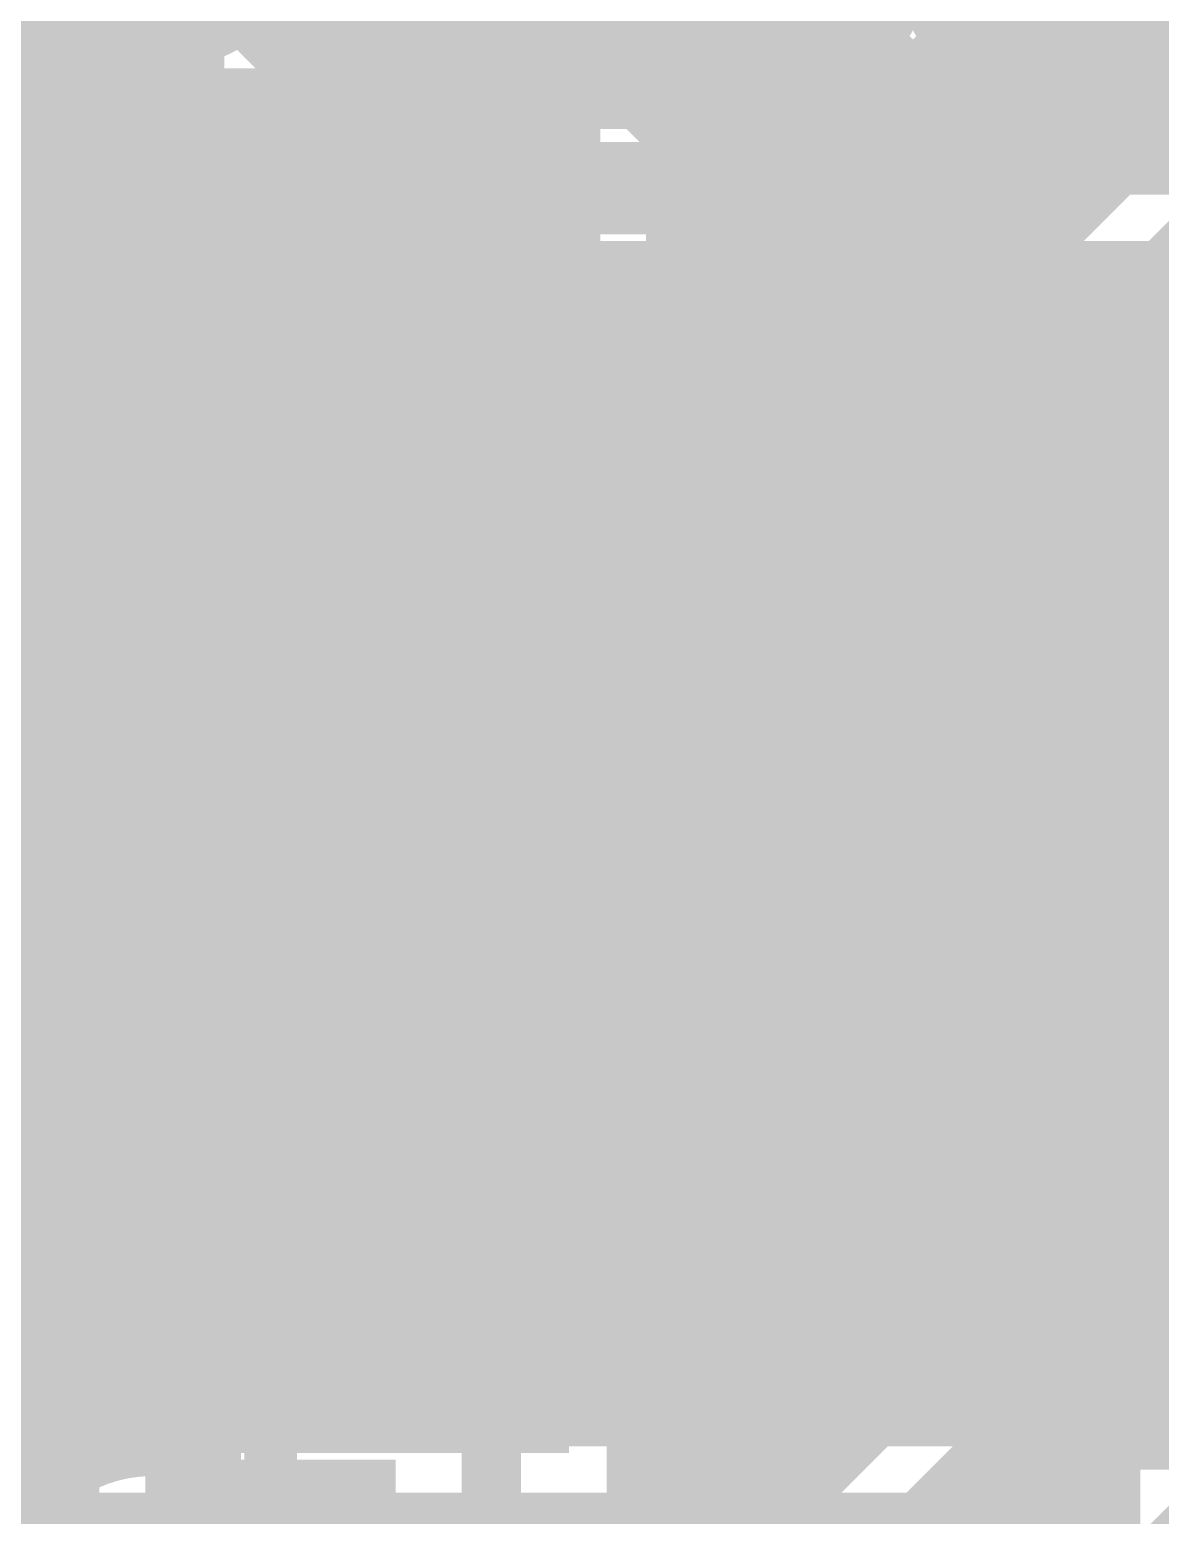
# Model space of a CAD drawing. Extents: x -72 to 72, y -47 to 50.
# Drawn here: x 32.73 to 37.09, y 2.17 to 7.9 of the extents above; entities that cross this region are included whole.
import ezdxf

# ---------------------------------------------------------------- set-up
doc = ezdxf.new("R2010")
doc.units = 0
doc.header["$MEASUREMENT"] = 0
doc.layers.get('0').update_dxf_attribs({"linetype": 'CONTINUOUS'})
for name, color, linetype in [('22-303-0_BOT', 7, 'CONTINUOUS'), ('22-303-0_DRD', 7, 'CONTINUOUS'), ('22-303-0_GND', 6, 'CONTINUOUS'), ('22-303-0_IN1', 4, 'CONTINUOUS'), ('22-303-0_IN2', 3, 'CONTINUOUS'), ('22-303-0_PWR', 5, 'CONTINUOUS'), ('22-303-0_SMB', 10, 'CONTINUOUS'), ('22-303-0_SMT', 14, 'CONTINUOUS'), ('22-303-0_SPB', 9, 'CONTINUOUS'), ('22-303-0_SPT', 12, 'CONTINUOUS'), ('22-303-0_SSB', 11, 'CONTINUOUS'), ('22-303-0_SST', 13, 'CONTINUOUS'), ('22-303-0_TOP', 8, 'CONTINUOUS'), ('THRUHOLE_TAP', 7, 'CONTINUOUS')]:
    doc.layers.add(name, color=color, linetype=linetype)

# ---------------------------------------------------------------- blocks, each defined once
blk = doc.blocks.new('RECTANGLE_2')
blk.add_solid([(0.63627, 0.51308), (0.63627, -0.51308), (-0.63627, 0.51308), (-0.63627, -0.51308)])
blk = doc.blocks.new('RECTANGLE_4')
blk.add_solid([(0.4826, 0.4064), (0.4826, -0.4064), (-0.4826, 0.4064), (-0.4826, -0.4064)])
blk = doc.blocks.new('ROUND_48')
at = {"const_width": 0.29972}
blk.add_lwpolyline([(-0.14986, 0, 1), (0.14986, 0, 1)], format="xyb", close=True, dxfattribs=at)
blk = doc.blocks.new('RECTANGLE_55')
blk.add_solid([(0.25019, 0.40005), (0.25019, -0.40005), (-0.25019, 0.40005), (-0.25019, -0.40005)])
blk = doc.blocks.new('RECTANGLE_57')
blk.add_solid([(0.635, 0.508), (0.635, -0.508), (-0.635, 0.508), (-0.635, -0.508)])
blk = doc.blocks.new('ROUND_81')
at = {"const_width": 0.0635}
blk.add_lwpolyline([(-0.03175, 0, 1), (0.03175, 0, 1)], format="xyb", close=True, dxfattribs=at)
blk = doc.blocks.new('ROUND_82')
at = {"const_width": 0.50038}
blk.add_lwpolyline([(-0.25019, 0, 1), (0.25019, 0, 1)], format="xyb", close=True, dxfattribs=at)
blk = doc.blocks.new('ROUND_83')
at = {"const_width": 0.50038}
blk.add_lwpolyline([(-0.25019, 0, 1), (0.25019, 0, 1)], format="xyb", close=True, dxfattribs=at)
blk = doc.blocks.new('ROUND_53')
at = {"const_width": 0.29972}
blk.add_lwpolyline([(-0.14986, 0, 1), (0.14986, 0, 1)], format="xyb", close=True, dxfattribs=at)
blk = doc.blocks.new('ROUND_95')
at = {"const_width": 0.10033}
blk.add_lwpolyline([(-0.050164, 0, 1), (0.050164, 0, 1)], format="xyb", close=True, dxfattribs=at)

msp = doc.modelspace()

# ---------------------------------------------------------------- linework, layer by layer
at = {"layer": '22-303-0_BOT'}
for points, const_width in [([(34.6456, 9.7282), (34.6456, 7.6454)], 0.254), ([(35.687, 9.144), (35.687, 8.128), (36.322, 7.493), (37.084, 7.493), (37.465, 7.874), (41.66362, 7.874), (42.01414, 8.22452)], 0.2032), ([(34.8742, 8.3312), (34.8742, 7.6454)], 0.254), ([(32.71266, 8.02894), (32.71266, 6.7564)], 0.254), ([(34.59734, 8.05688), (34.59734, 7.6454)], 0.254), ([(35.1028, 7.97306), (35.1028, 7.6454)], 0.254), ([(32.71266, 7.8486), (32.5374, 7.8486)], 0.254), ([(35.15106, 7.8486), (34.59734, 7.8486)], 0.254), ([(32.71266, 7.62), (32.5374, 7.62)], 0.254), ([(35.306, 7.6454), (34.59734, 7.6454)], 0.254), ([(32.71266, 7.3914), (32.5374, 7.3914)], 0.254), ([(33.655, 7.239), (35.306, 7.239), (35.814, 6.731)], 0.2032), ([(33.655, 7.239), (33.655, 6.35), (33.655, 5.44576)], 0.2032), ([(32.71266, 7.1628), (32.5374, 7.1628)], 0.254), ([(32.71266, 6.9342), (32.5374, 6.9342)], 0.254), ([(32.71266, 6.7564), (32.1564, 6.7564)], 0.254), ([(36.83, -0.762), (36.83, 5.715), (37.846, 6.731), (37.973, 6.731)], 0.2032), ([(31.75, 5.44576), (31.75, 6.35), (33.655, 6.35), (33.655, 5.44576)], 0.2032), ([(33.655, 3.44424), (34.17824, 3.44424), (35.687, 4.953), (35.687, 5.715)], 0.2032), ([(34.7472, 5.334), (34.7472, 4.9022)], 0.254), ([(34.20872, 5.27304), (34.20872, 4.73964)], 0.254), ([(34.6456, 5.2832), (34.6456, 4.48564)], 0.254), ([(34.417, 5.23748), (34.417, 4.25704)], 0.254), ([(34.7472, 5.1054), (34.20872, 5.1054)], 0.254), ([(33.10128, 4.9403), (33.10128, 4.73964)], 0.254), ([(33.10128, 4.8768), (33.08096, 4.8768)], 0.254), ([(35.06216, 4.9022), (34.20872, 4.04876)], 0.254), ([(35.03676, 4.8768), (34.20872, 4.8768)], 0.254), ([(35.06216, 4.9022), (34.7472, 4.9022)], 0.254), ([(34.8742, 4.9022), (34.8742, 4.71424)], 0.254), ([(33.0454, 4.79552), (33.0454, 2.6924)], 0.254), ([(34.20872, 4.73964), (33.10128, 4.73964)], 0.254), ([(33.274, 4.73964), (33.274, 4.15036)], 0.254), ([(33.5026, 4.73964), (33.5026, 4.15036)], 0.254), ([(33.7312, 4.73964), (33.7312, 4.15036)], 0.254), ([(33.9598, 4.73964), (33.9598, 4.15036)], 0.254), ([(34.1884, 4.73964), (34.1884, 4.15036)], 0.254), ([(34.80816, 4.6482), (32.93364, 4.6482)], 0.254), ([(32.8168, 4.55676), (32.8168, 1.6764)], 0.254), ([(34.57956, 4.4196), (31.2293, 4.4196)], 0.254), ([(34.35096, 4.191), (31.2293, 4.191)], 0.254), ([(33.10128, 4.15036), (33.10128, 2.74066)], 0.254), ([(34.20872, 4.15036), (33.10128, 4.15036)], 0.254), ([(34.20872, 4.15036), (34.20872, 4.04876)], 0.254), ([(33.10128, 3.9624), (32.30372, 3.9624)], 0.254), ([(33.10128, 3.7338), (32.30372, 3.7338)], 0.254), ([(33.10128, 3.5052), (32.30372, 3.5052)], 0.254), ([(33.655, 3.44424), (33.655, 1.9812)], 0.2032), ([(33.10128, 3.2766), (32.30372, 3.2766)], 0.254), ([(33.10128, 3.048), (32.30372, 3.048)], 0.254), ([(33.10128, 2.8194), (32.30372, 2.8194)], 0.254), ([(33.2486, 2.74066), (33.10128, 2.74066)], 0.254), ([(33.2486, 2.74066), (33.2486, 2.6924)], 0.254), ([(33.2486, 2.6924), (32.8676, 2.6924)], 0.254), ([(32.8676, 2.6924), (32.8676, 1.6764)], 0.254), ([(32.8676, 2.5908), (32.5374, 2.5908)], 0.254), ([(32.8676, 2.3622), (32.5374, 2.3622)], 0.254), ([(32.8676, 2.1336), (32.5374, 2.1336)], 0.254)]:
    msp.add_lwpolyline(points, dxfattribs=dict(at, const_width=const_width))
at = {"layer": '22-303-0_BOT', "const_width": 0.254}
for points in [[(35.08248, 8.128, 0.2356239), (35.32347, 7.64499)], [(34.417, 5.23748, 0.1450988), (34.74646, 5.33514)], [(34.20872, 5.27304, 0.0879558), (34.417, 5.23612)], [(32.512, 4.47548, 0.3475682), (33.10128, 4.9403)]]:
    msp.add_lwpolyline(points, format="xyb", dxfattribs=at)
at = {"layer": '22-303-0_DRD', "const_width": 0.254}
for points in [[(33.909, 8.89), (32.639, 7.62)], [(33.909, 7.62), (32.639, 8.89)], [(34.925, 8.89), (33.655, 7.62)], [(34.925, 7.62), (33.655, 8.89)], [(34.925, 8.89), (33.655, 7.62)], [(34.925, 7.62), (33.655, 8.89)], [(36.322, 8.763), (35.052, 7.493)], [(36.322, 7.493), (35.052, 8.763)], [(37.211, 8.763), (35.941, 7.493)], [(37.211, 7.493), (35.941, 8.763)], [(36.449, 7.366), (35.179, 6.096)], [(36.449, 6.096), (35.179, 7.366)], [(35.052, 6.477), (33.782, 5.207)], [(35.052, 5.207), (33.782, 6.477)], [(33.147, 5.715), (31.877, 4.445)], [(33.147, 4.445), (31.877, 5.715)], [(34.925, 5.08), (33.655, 3.81)], [(34.925, 3.81), (33.655, 5.08)]]:
    msp.add_lwpolyline(points, dxfattribs=at)
at = {"layer": '22-303-0_IN1', "const_width": 0.2032}
for points in [[(33.274, 8.255), (35.052, 6.477), (35.052, -0.508)], [(35.814, 6.731), (35.814, 5.588), (35.687, 5.461), (35.687, -4.318), (35.306, -4.699)], [(28.702, -1.27), (28.702, -3.175), (30.988, -5.461), (32.639, -5.461), (33.274, -4.826), (33.274, 4.699), (34.417, 5.842)]]:
    msp.add_lwpolyline(points, dxfattribs=at)
at = {"layer": '22-303-0_IN2'}
for points, const_width in [([(32.512, 5.08), (40.513, 5.08), (45.339, 9.906), (45.339, 14.478), (47.117, 16.256), (52.197, 16.256), (52.832, 15.621)], 0.2032), ([(-27.686, 14.732), (-23.876, 14.732), (-20.828, 11.684), (-19.558, 11.684), (-18.415, 10.541), (-11.303, 10.541), (-6.096, 5.334), (16.383, 5.334), (17.399, 4.318), (19.558, 4.318), (20.574, 5.334), (31.369, 5.334), (33.401, 7.366), (37.846, 7.366), (41.402, 10.922), (42.672, 10.922)], 0.2032), ([(-27.813, 13.462), (-27.813, 12.954), (-23.749, 8.89), (-14.732, 8.89), (-13.081, 7.239), (-13.081, 6.35), (-2.921, -3.81), (22.098, -3.81), (22.86, -3.048), (22.86, 0), (24.13, 1.27), (27.432, 1.27), (28.321, 2.159), (36.576, 2.159), (37.973, 3.556), (41.91, 3.556), (43.18, 4.826), (43.688, 4.826), (43.688, 4.953)], 0.2032), ([(33.9598, 8.4836), (33.9598, 7.7724)], 0.254), ([(34.1884, 8.4836), (34.1884, 7.7724)], 0.254), ([(34.417, 8.4836), (34.417, 7.7724)], 0.254), ([(34.6456, 8.4836), (34.6456, 7.7724)], 0.254), ([(34.8742, 8.4836), (34.8742, 7.7724)], 0.254), ([(17.907, 7.493), (19.939, 7.493), (21.717, 5.715), (30.734, 5.715), (33.274, 8.255)], 0.2032), ([(35.1028, 7.97306), (35.1028, 7.7724)], 0.254), ([(37.1602, 7.97306), (37.1602, 7.7724)], 0.254), ([(35.15106, 7.8486), (33.72104, 7.8486)], 0.254), ([(33.7312, 7.85876), (33.7312, 7.7724)], 0.254), ([(37.75456, 7.8486), (37.11194, 7.8486)], 0.254), ([(35.19678, 7.7724), (33.63722, 7.7724)], 0.254), ([(37.67836, 7.7724), (37.06368, 7.7724)], 0.254), ([(33.56864, 6.9596), (32.21736, 5.60832)], 0.254), ([(35.24504, 6.9342), (33.54324, 6.9342)], 0.254), ([(35.2552, 6.9596), (33.56864, 6.9596)], 0.254), ([(33.7312, 6.9596), (33.7312, 5.4864)], 0.254), ([(33.9598, 6.9596), (33.9598, 6.23824)], 0.254), ([(34.1884, 6.9596), (34.1884, 6.4008)], 0.254), ([(34.417, 6.9596), (34.417, 6.44652)], 0.254), ([(34.6456, 6.9596), (34.6456, 6.4008)], 0.254), ([(34.8742, 6.9596), (34.8742, 6.23824)], 0.254), ([(35.1028, 6.9596), (35.1028, 5.4864)], 0.254), ([(37.846, 6.9596), (36.3728, 6.9596)], 0.254), ([(41.79316, 6.9342), (36.38296, 6.9342)], 0.254), ([(36.4744, 6.9596), (36.4744, 5.4864)], 0.254), ([(36.703, 6.9596), (36.703, 5.4864)], 0.254), ([(36.9316, 6.9596), (36.9316, 5.4864)], 0.254), ([(37.1602, 6.9596), (37.1602, 5.4864)], 0.254), ([(33.5026, 6.89356), (33.5026, 5.4864)], 0.254), ([(35.20948, 6.7056), (33.31464, 6.7056)], 0.254), ([(41.56456, 6.7056), (36.41852, 6.7056)], 0.254), ([(33.274, 6.66496), (33.274, 5.4864)], 0.254), ([(35.26536, 6.477), (33.08604, 6.477)], 0.254), ([(41.33596, 6.477), (36.36264, 6.477)], 0.254), ([(33.0454, 6.43636), (33.0454, 5.4864)], 0.254), ([(35.3314, 6.36778), (35.3314, 5.4864)], 0.254), ([(36.2458, 6.30682), (36.2458, 5.4864)], 0.254), ([(33.96996, 6.2484), (32.85744, 6.2484)], 0.254), ([(35.45078, 6.2484), (34.86404, 6.2484)], 0.254), ([(41.10736, 6.2484), (36.17722, 6.2484)], 0.254), ([(32.8168, 6.20776), (32.8168, 5.6007)], 0.254), ([(35.56, 6.18236), (35.56, 5.4864)], 0.254), ([(35.7886, 6.12648), (35.7886, 5.4864)], 0.254), ([(36.0172, 6.16204), (36.0172, 5.4864)], 0.254), ([(33.83788, 6.0198), (32.62884, 6.0198)], 0.254), ([(40.87876, 6.0198), (34.99358, 6.0198)], 0.254), ([(33.81502, 5.7912), (32.40024, 5.7912)], 0.254), ([(40.65016, 5.7912), (35.01898, 5.7912)], 0.254), ([(33.88106, 5.5626), (32.87522, 5.5626)], 0.254), ([(40.42156, 5.5626), (34.95294, 5.5626)], 0.254), ([(33.92678, 5.4864), (32.95904, 5.4864)], 0.254), ([(40.34536, 5.4864), (34.90468, 5.4864)], 0.254), ([(42.42816, 4.6482), (32.93364, 4.6482)], 0.254), ([(40.513, 4.6736), (32.95904, 4.6736)], 0.254), ([(33.0454, 4.6736), (33.0454, 2.5654)], 0.254), ([(33.274, 4.6736), (33.274, 2.5654)], 0.254), ([(33.5026, 4.6736), (33.5026, 2.5654)], 0.254), ([(33.7312, 4.6736), (33.7312, 2.5654)], 0.254), ([(33.9598, 4.6736), (33.9598, 2.5654)], 0.254), ([(34.1884, 4.6736), (34.1884, 2.5654)], 0.254), ([(34.417, 4.6736), (34.417, 2.5654)], 0.254), ([(34.6456, 4.6736), (34.6456, 2.5654)], 0.254), ([(34.8742, 4.6736), (34.8742, 2.5654)], 0.254), ([(35.1028, 4.6736), (35.1028, 2.5654)], 0.254), ([(35.3314, 4.6736), (35.3314, 2.5654)], 0.254), ([(35.56, 4.6736), (35.56, 2.5654)], 0.254), ([(35.7886, 4.6736), (35.7886, 2.5654)], 0.254), ([(36.0172, 4.6736), (36.0172, 2.5654)], 0.254), ([(36.2458, 4.6736), (36.2458, 2.5654)], 0.254), ([(36.4744, 4.6736), (36.4744, 2.63144)], 0.254), ([(36.703, 4.6736), (36.703, 2.86004)], 0.254), ([(36.9316, 4.6736), (36.9316, 3.08864)], 0.254), ([(37.1602, 4.6736), (37.1602, 3.31724)], 0.254), ([(32.8168, 4.55676), (32.8168, 2.5654)], 0.254), ([(42.19956, 4.4196), (21.77288, 4.4196)], 0.254), ([(41.97096, 4.191), (22.3139, 4.191)], 0.254), ([(37.973, 3.9624), (22.55774, 3.9624)], 0.254), ([(37.68598, 3.84302), (36.40836, 2.5654)], 0.254), ([(37.57676, 3.7338), (22.7076, 3.7338)], 0.254), ([(37.34816, 3.5052), (22.79904, 3.5052)], 0.254), ([(37.11956, 3.2766), (30.20822, 3.2766)], 0.254), ([(23.368, -4.572), (23.368, -0.381), (24.638, 0.889), (27.813, 0.889), (28.702, 1.778), (36.83, 1.778), (38.227, 3.175), (42.418, 3.175)], 0.2032), ([(36.89096, 3.048), (30.39364, 3.048)], 0.254), ([(36.66236, 2.8194), (30.44952, 2.8194)], 0.254), ([(36.40836, 2.5654), (30.4038, 2.5654)], 0.254), ([(36.43376, 2.5908), (30.41396, 2.5908)], 0.254)]:
    msp.add_lwpolyline(points, dxfattribs=dict(at, const_width=const_width))
at = {"layer": '22-303-0_IN2', "const_width": 0.254}
for points in [[(33.63722, 7.7724, 0.2356241), (33.87801, 8.255)], [(35.08248, 8.128, 0.1581907), (35.19766, 7.77304)], [(37.06368, 7.7724, 0.1588241), (37.17956, 8.128)], [(35.2552, 6.9596, 0.0973858), (35.21025, 6.731)], [(36.41852, 6.731, 0.0973853), (36.37351, 6.95989)], [(35.20948, 6.731, 0.4142136), (35.814, 6.12648)], [(35.814, 6.12648, 0.4142136), (36.41852, 6.731)], [(34.417, 6.44652, 0.4142136), (33.81248, 5.842)], [(35.02152, 5.842, 0.4142136), (34.417, 6.44652)], [(33.81248, 5.842, 0.1581907), (33.92766, 5.48704)], [(34.90468, 5.4864, 0.1588241), (35.02056, 5.842)], [(32.95904, 5.4864, 0.2113087), (32.512, 5.68416)], [(32.512, 4.47548, 0.211308), (32.95931, 4.67335)]]:
    msp.add_lwpolyline(points, format="xyb", dxfattribs=at)
at = {"layer": '22-303-0_SSB', "const_width": 0.1524}
for points in [[(34.544, 10.033), (34.544, 6.477), (32.766, 6.477), (32.766, 10.033), (34.544, 10.033)], [(39.116, 7.747), (39.116, 3.683), (34.544, 3.683), (34.544, 5.461), (34.798, 5.715), (34.544, 5.969), (34.544, 7.747), (39.116, 7.747)], [(32.91586, 6.2103), (32.61868, 6.2103), (32.57042, 6.06806), (32.57042, 5.92836), (32.61868, 5.78612), (32.91586, 5.78612), (32.96412, 5.92836), (32.96412, 6.06806), (32.76854, 6.63448)], [(33.71342, 5.92836), (33.61436, 5.78612), (33.41878, 5.78612), (33.31972, 5.92836), (33.31972, 6.06806), (33.51784, 6.35), (33.31972, 6.63448), (33.71342, 6.63448)], [(34.06902, 5.92836), (34.11728, 5.78612), (34.41446, 5.78612), (34.46272, 5.92836), (34.46272, 6.49224), (34.41446, 6.63448), (34.11728, 6.63448), (34.06902, 6.49224)], [(35.84194, 4.0132), (35.84194, 5.0292), (35.95878, 4.85902)], [(33.25622, 3.7465), (33.15462, 3.7465), (33.15462, 5.1435), (33.25622, 5.1435)], [(34.05378, 5.1435), (34.15538, 5.1435), (34.15538, 3.7465), (34.05378, 3.7465)], [(34.88436, 4.0132), (35.35934, 4.0132), (34.88436, 4.68884), (34.88436, 4.85902), (34.94278, 5.0292), (35.29838, 5.0292), (35.35934, 4.85902)], [(36.91636, 4.18084), (36.85794, 4.0132), (36.61918, 4.0132), (36.56076, 4.18084), (36.44138, 4.35102), (36.44138, 4.85902), (36.50234, 5.0292), (36.85794, 5.0292), (36.91636, 4.85902), (36.91636, 4.18084)], [(33.15462, 4.84378), (33.15462, 4.74472), (34.15538, 4.74472), (34.15538, 4.84378), (33.15462, 4.84378)], [(36.68014, 4.35102), (36.44138, 4.0132)], [(32.64662, 4.02336), (32.78886, 4.07162), (32.92856, 4.07162), (33.0708, 4.02336), (33.0708, 3.72618), (32.92856, 3.67538), (32.78886, 3.67538), (32.64662, 3.72618), (32.64662, 4.02336), (32.50692, 4.07162), (32.36468, 4.07162), (32.22498, 4.02336), (32.22498, 3.72618), (32.36468, 3.67538), (32.50692, 3.67538), (32.64662, 3.72618)], [(35.72256, 4.0132), (35.95878, 4.0132)], [(32.22498, 2.92608), (32.22498, 3.22326), (32.50692, 3.32232), (32.78886, 3.32232), (33.0708, 3.22326), (33.0708, 2.92608)], [(39.116, 3.302), (39.116, -0.762), (34.544, -0.762), (34.544, 1.016), (34.798, 1.27), (34.544, 1.524), (34.544, 3.302), (39.116, 3.302)], [(32.22498, 2.97688), (33.0708, 2.97688)], [(32.8295, -0.1905), (32.8295, 2.7305), (34.4678, 2.7305), (34.4678, -0.1905), (32.8295, -0.1905)]]:
    msp.add_lwpolyline(points, dxfattribs=at)
at = {"layer": '22-303-0_SST', "const_width": 0.1524}
for points in [[(35.179, 6.477), (35.179, 10.033), (33.401, 10.033), (33.401, 6.477), (35.179, 6.477)], [(36.58616, 5.94106), (36.52774, 5.77342), (36.17214, 5.77342), (36.11372, 5.94106), (36.11372, 6.61924), (36.17214, 6.78942), (36.52774, 6.78942), (36.58616, 6.61924)], [(36.95192, 5.94106), (37.06876, 5.77342), (37.30752, 5.77342), (37.42436, 5.94106), (37.42436, 6.11124), (37.18814, 6.44906), (37.42436, 6.78942), (36.95192, 6.78942)], [(34.52876, 6.38556), (34.52876, 5.91312), (33.85058, 6.14934), (33.85058, 6.26872), (34.86658, 6.26872)], [(34.6964, 5.07492), (34.86658, 5.13334), (34.86658, 5.48894), (34.6964, 5.54736), (34.35858, 5.54736), (34.1884, 5.43052), (34.1884, 5.07492), (33.85058, 5.07492), (33.85058, 5.54736)], [(34.6964, 4.70916), (34.86658, 4.65074), (34.86658, 4.29514), (34.6964, 4.23672), (34.02076, 4.23672), (33.85058, 4.29514), (33.85058, 4.65074), (34.02076, 4.70916)], [(36.45916, 3.40106), (36.40074, 3.23342), (36.04514, 3.23342), (35.98672, 3.40106), (35.98672, 4.07924), (36.04514, 4.24942), (36.40074, 4.24942), (36.45916, 4.07924)], [(36.82492, 3.40106), (36.94176, 3.23342), (37.18052, 3.23342), (37.29736, 3.40106), (37.29736, 3.57124), (37.06114, 3.90906), (37.29736, 4.24942), (36.82492, 4.24942)], [(33.4645, 4.0005), (33.4645, 1.0795), (35.1028, 1.0795), (35.1028, 4.0005), (33.4645, 4.0005)], [(36.703, -0.127), (36.703, 2.667), (42.037, 2.667), (42.037, -0.127), (36.703, -0.127)]]:
    msp.add_lwpolyline(points, dxfattribs=at)
at = {"layer": '22-303-0_TOP'}
for points, const_width in [([(34.417, 5.842), (35.941, 5.842), (37.338, 7.239), (37.338, 8.382), (34.798, 10.922), (34.798, 12.192)], 0.2032), ([(34.29, 7.239), (34.29, 8.255)], 0.2032), ([(34.29, 8.255), (34.29, 7.239)], 0.2032), ([(34.29, 8.05688), (34.29, 7.239)], 0.254), ([(32.9184, 7.76478), (32.9184, 5.52704)], 0.254), ([(35.23234, 7.72922), (35.23234, 6.89102)], 0.254), ([(33.0454, 7.6962), (33.0454, 5.36448)], 0.254), ([(33.34766, 7.62), (32.9184, 7.62)], 0.254), ([(33.274, 7.65048), (33.274, 2.4511)], 0.254), ([(33.34766, 7.65556), (33.34766, 6.42112)], 0.254), ([(35.35934, 7.62), (35.23234, 7.62)], 0.254), ([(35.3314, 7.63778), (35.3314, 7.09422)], 0.254), ([(36.24834, 7.62), (36.01466, 7.62)], 0.254), ([(36.0172, 7.62), (36.0172, 7.29996)], 0.254), ([(36.2458, 7.62), (36.2458, 7.15264)], 0.254), ([(36.9316, 7.62), (36.90366, 7.62)], 0.254), ([(36.9316, 7.63778), (36.9316, 7.40664)], 0.254), ([(35.56, 7.53618), (35.56, 7.27964)], 0.254), ([(35.7886, 7.5311), (35.7886, 7.33552)], 0.254), ([(36.4744, 7.5311), (36.4744, 6.94944)], 0.254), ([(36.703, 7.53618), (36.703, 7.17804)], 0.254), ([(33.34766, 7.3914), (32.9184, 7.3914)], 0.254), ([(36.91636, 7.3914), (35.23234, 7.3914)], 0.254), ([(36.9316, 7.40664), (36.40074, 6.87578)], 0.254), ([(33.34766, 7.239), (34.29, 7.239)], 0.254), ([(35.23234, 7.239), (34.29, 7.239)], 0.254), ([(33.34766, 7.1628), (32.9184, 7.1628)], 0.254), ([(35.38982, 7.1628), (35.23234, 7.1628)], 0.254), ([(36.68776, 7.1628), (36.23564, 7.1628)], 0.254), ([(33.34766, 6.9342), (32.9184, 6.9342)], 0.254), ([(37.62502, 6.95198), (36.2331, 5.55752)], 0.254), ([(36.45916, 6.9342), (36.38296, 6.9342)], 0.254), ([(33.34766, 6.7056), (32.9184, 6.7056)], 0.254), ([(33.34766, 6.477), (32.9184, 6.477)], 0.254), ([(38.5826, 6.477), (37.15004, 6.477)], 0.254), ([(37.1602, 6.48716), (37.1602, 4.4323)], 0.254), ([(34.24428, 6.42112), (33.34766, 6.42112)], 0.254), ([(33.5026, 6.42112), (33.5026, 2.4511)], 0.254), ([(33.7312, 6.42112), (33.7312, 3.9624)], 0.254), ([(33.9598, 6.42112), (33.9598, 6.23824)], 0.254), ([(34.1884, 6.42112), (34.1884, 6.4008)], 0.254), ([(33.96996, 6.2484), (32.9184, 6.2484)], 0.254), ([(38.5826, 6.2484), (36.92144, 6.2484)], 0.254), ([(36.9316, 6.25856), (36.9316, 4.4323)], 0.254), ([(33.83788, 6.0198), (32.9184, 6.0198)], 0.254), ([(38.5826, 6.0198), (36.69284, 6.0198)], 0.254), ([(36.703, 6.02996), (36.703, 4.37642)], 0.254), ([(33.81502, 5.7912), (32.9184, 5.7912)], 0.254), ([(38.5826, 5.7912), (36.46424, 5.7912)], 0.254), ([(36.4744, 5.80136), (36.4744, 4.20624)], 0.254), ([(33.88106, 5.5626), (32.9184, 5.5626)], 0.254), ([(38.8874, 5.5626), (36.23564, 5.5626)], 0.254), ([(36.2458, 5.57276), (36.2458, 3.97764)], 0.254), ([(33.9598, 5.44576), (33.9598, 3.9624)], 0.254), ([(35.941, 5.4356), (34.86404, 5.4356)], 0.254), ([(34.8742, 5.4356), (34.8742, 3.9624)], 0.254), ([(35.1028, 5.4356), (35.1028, 2.83464)], 0.254), ([(35.3314, 5.4356), (35.3314, 3.06324)], 0.254), ([(35.56, 5.4356), (35.56, 3.29184)], 0.254), ([(35.7886, 5.4356), (35.7886, 3.52044)], 0.254), ([(36.0172, 5.44322), (36.0172, 3.74904)], 0.254), ([(34.08934, 5.334), (33.06064, 5.334)], 0.254), ([(38.8874, 5.334), (34.74466, 5.334)], 0.254), ([(34.1884, 5.2832), (34.1884, 3.9624)], 0.254), ([(34.6456, 5.2832), (34.6456, 3.9624)], 0.254), ([(34.417, 5.23748), (34.417, 3.9624)], 0.254), ([(38.92804, 5.1054), (33.11652, 5.1054)], 0.254), ([(39.12616, 4.8768), (33.08096, 4.8768)], 0.254), ([(33.0454, 4.79552), (33.0454, 2.43078)], 0.254), ([(41.64076, 4.6482), (32.93364, 4.6482)], 0.254), ([(32.8168, 4.55676), (32.8168, 2.32156)], 0.254), ([(36.83254, 4.4196), (32.3215, 4.4196)], 0.254), ([(34.29, 4.445), (34.29, 3.2512)], 0.2032), ([(38.5826, 4.4323), (36.957, 4.4323)], 0.254), ([(36.51758, 4.24942), (35.0774, 2.80924)], 0.254), ([(36.45662, 4.191), (32.3215, 4.191)], 0.254), ([(31.115, 1.4986), (32.8676, 1.4986), (33.1978, 1.8288), (34.29, 1.8288), (34.9758, 1.8288), (36.957, 3.81), (39.2938, 3.81)], 0.635), ([(36.22802, 3.9624), (29.37002, 3.9624)], 0.254), ([(35.0774, 3.9624), (33.5026, 3.9624), (33.5026, 2.54)], 0.254), ([(34.29, 3.9624), (34.29, 3.2512)], 0.254), ([(35.0774, 3.9624), (35.0774, 2.80924)], 0.254), ([(33.5026, 3.7338), (29.37002, 3.7338)], 0.254), ([(35.99942, 3.7338), (35.0774, 3.7338)], 0.254), ([(33.5026, 3.5052), (29.37002, 3.5052)], 0.254), ([(35.77082, 3.5052), (35.0774, 3.5052)], 0.254), ([(33.5026, 3.2766), (30.20822, 3.2766)], 0.254), ([(35.54222, 3.2766), (35.0774, 3.2766)], 0.254), ([(33.5026, 3.2512), (34.29, 3.2512)], 0.254), ([(35.0774, 3.2512), (34.29, 3.2512)], 0.254), ([(37.21354, 3.1877), (35.4203, 1.39446)], 0.254), ([(37.1602, 3.13182), (37.1602, 2.4765)], 0.254), ([(33.5026, 3.048), (30.39364, 3.048)], 0.254), ([(35.31362, 3.048), (35.0774, 3.048)], 0.254), ([(38.5826, 3.048), (37.07384, 3.048)], 0.254), ([(36.9316, 2.90322), (36.9316, 2.4765)], 0.254), ([(33.5026, 2.8194), (30.44952, 2.8194)], 0.254), ([(40.92702, 2.8194), (36.84524, 2.8194)], 0.254), ([(36.703, 2.67462), (36.703, -0.17018)], 0.254), ([(33.5026, 2.5908), (30.41396, 2.5908)], 0.254), ([(41.15308, 2.5908), (36.61664, 2.5908)], 0.254), ([(34.80562, 2.54), (33.5026, 2.54)], 0.254), ([(33.5026, 2.54), (33.5026, 2.4511)], 0.254), ([(33.5026, 2.4511), (33.1978, 2.4511)], 0.254), ([(38.5064, 2.4765), (36.8808, 2.4765), (36.8808, 0.0635)], 0.254), ([(36.4744, 2.44602), (36.4744, -0.27178)], 0.254), ([(32.87776, 2.3622), (31.48584, 2.3622)], 0.254), ([(36.8808, 2.3622), (36.38804, 2.3622)], 0.254), ([(32.75838, 2.26822), (32.60852, 2.1209)], 0.254), ([(36.2458, 2.21742), (36.2458, -0.60706)], 0.254), ([(32.62122, 2.1336), (32.3215, 2.1336)], 0.254), ([(32.60852, 2.1209), (32.3215, 2.1209)], 0.254), ([(36.8808, 2.1336), (36.15944, 2.1336)], 0.254)]:
    msp.add_lwpolyline(points, dxfattribs=dict(at, const_width=const_width))
at = {"layer": '22-303-0_TOP', "const_width": 0.254}
for points in [[(32.9184, 7.76478, 0.1581908), (33.274, 7.64939)], [(35.23234, 7.72922, 0.2159618), (35.687, 7.52324)], [(35.687, 7.52348, 0.2097569), (36.13188, 7.7187)], [(36.1315, 7.71906, 0.2097578), (36.576, 7.524)], [(33.274, 7.65048, 0.0305759), (33.34773, 7.65499)], [(36.576, 7.52348, 0.15819), (36.93096, 7.63866)], [(35.814, 7.33552, 0.3375966), (35.23234, 6.89102)], [(36.40074, 6.87578, 0.3450056), (35.814, 7.33552)], [(34.24428, 6.42112, 0.3316532), (33.81248, 5.842)], [(33.81248, 5.842, 0.4142136), (34.417, 5.23748)], [(35.941, 5.4356, 0.1989115), (36.22837, 5.55463)], [(33.11652, 5.08, 0.2113086), (32.91864, 5.52731)], [(34.417, 5.23748, 0.211308), (34.86431, 5.43535)], [(32.512, 4.47548, 0.4142136), (33.11652, 5.08)], [(36.957, 4.4323, 0.198913), (36.51697, 4.25003)], [(36.957, 4.4323, 0.198913), (36.51697, 4.25003)], [(33.1978, 2.4511, 0.198913), (32.75777, 2.26883)], [(33.1978, 2.4511, 0.198913), (32.75777, 2.26883)]]:
    msp.add_lwpolyline(points, format="xyb", dxfattribs=at)

# ---------------------------------------------------------------- block references
at = {"layer": '22-303-0_BOT'}
for name, p in [('ROUND_48', (35.687, 8.128)), ('ROUND_48', (36.576, 8.128)), ('RECTANGLE_2', (33.655, 7.239)), ('ROUND_48', (35.814, 6.731)), ('RECTANGLE_57', (35.687, 5.715)), ('ROUND_48', (34.417, 5.842)), ('RECTANGLE_55', (33.655, 5.44576)), ('ROUND_48', (32.512, 5.08)), ('ROUND_48', (34.29, 4.445)), ('RECTANGLE_55', (33.655, 3.44424)), ('RECTANGLE_4', (33.655, 1.9812))]:
    msp.add_blockref(name, p, dxfattribs=at)
at = {"layer": '22-303-0_GND'}
for name, p in [('ROUND_82', (33.274, 8.255)), ('ROUND_82', (35.687, 8.128)), ('ROUND_83', (36.576, 8.128)), ('ROUND_82', (35.814, 6.731)), ('ROUND_82', (34.417, 5.842)), ('ROUND_83', (32.512, 5.08)), ('ROUND_81', (34.29, 4.445))]:
    msp.add_blockref(name, p, dxfattribs=at)
at = {"layer": '22-303-0_IN1'}
for name, p in [('ROUND_48', (35.687, 8.128)), ('ROUND_48', (36.576, 8.128)), ('ROUND_48', (35.814, 6.731)), ('ROUND_48', (34.417, 5.842)), ('ROUND_48', (32.512, 5.08)), ('ROUND_53', (34.29, 4.445))]:
    msp.add_blockref(name, p, dxfattribs=at)
at = {"layer": '22-303-0_IN2'}
for name, p in [('ROUND_48', (35.687, 8.128)), ('ROUND_48', (36.576, 8.128)), ('ROUND_48', (35.814, 6.731)), ('ROUND_48', (34.417, 5.842)), ('ROUND_48', (32.512, 5.08)), ('ROUND_53', (34.29, 4.445))]:
    msp.add_blockref(name, p, dxfattribs=at)
at = {"layer": '22-303-0_PWR'}
for name, p in [('ROUND_82', (33.274, 8.255)), ('ROUND_82', (34.29, 8.255)), ('ROUND_82', (35.687, 8.128)), ('ROUND_83', (36.576, 8.128)), ('ROUND_82', (35.814, 6.731)), ('ROUND_82', (34.417, 5.842)), ('ROUND_83', (32.512, 5.08)), ('ROUND_82', (34.29, 4.445))]:
    msp.add_blockref(name, p, dxfattribs=at)
at = {"layer": '22-303-0_SMB'}
for name, p in [('RECTANGLE_2', (33.655, 7.239)), ('RECTANGLE_57', (35.687, 5.715)), ('RECTANGLE_55', (33.655, 5.44576)), ('RECTANGLE_55', (33.655, 3.44424)), ('RECTANGLE_4', (33.655, 1.9812))]:
    msp.add_blockref(name, p, dxfattribs=at)
at = {"layer": '22-303-0_SMT'}
for name, p in [('RECTANGLE_2', (34.29, 7.239)), ('RECTANGLE_4', (34.29, 3.2512)), ('RECTANGLE_4', (34.29, 1.8288))]:
    msp.add_blockref(name, p, dxfattribs=at)
at = {"layer": '22-303-0_SPB'}
for name, p in [('RECTANGLE_2', (33.655, 7.239)), ('RECTANGLE_57', (35.687, 5.715)), ('RECTANGLE_55', (33.655, 5.44576)), ('RECTANGLE_55', (33.655, 3.44424)), ('RECTANGLE_4', (33.655, 1.9812))]:
    msp.add_blockref(name, p, dxfattribs=at)
at = {"layer": '22-303-0_SPT'}
for name, p in [('RECTANGLE_2', (34.29, 7.239)), ('RECTANGLE_4', (34.29, 3.2512)), ('RECTANGLE_4', (34.29, 1.8288))]:
    msp.add_blockref(name, p, dxfattribs=at)
at = {"layer": '22-303-0_TOP'}
for name, p in [('ROUND_48', (35.687, 8.128)), ('ROUND_48', (36.576, 8.128)), ('RECTANGLE_2', (34.29, 7.239)), ('ROUND_48', (35.814, 6.731)), ('ROUND_48', (34.417, 5.842)), ('ROUND_48', (32.512, 5.08)), ('ROUND_48', (34.29, 4.445)), ('RECTANGLE_4', (34.29, 3.2512)), ('RECTANGLE_4', (34.29, 1.8288))]:
    msp.add_blockref(name, p, dxfattribs=at)
at = {"layer": 'THRUHOLE_TAP'}
for p in [(35.814, 6.731), (34.417, 5.842), (34.29, 4.445)]:
    msp.add_blockref('ROUND_95', p, dxfattribs=at)

doc.saveas('drawing.dxf')
